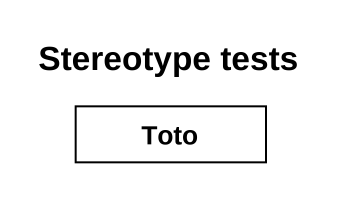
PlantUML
@startuml
title Stereotype tests
hide circle
hide empty members
class Toto
@enduml
